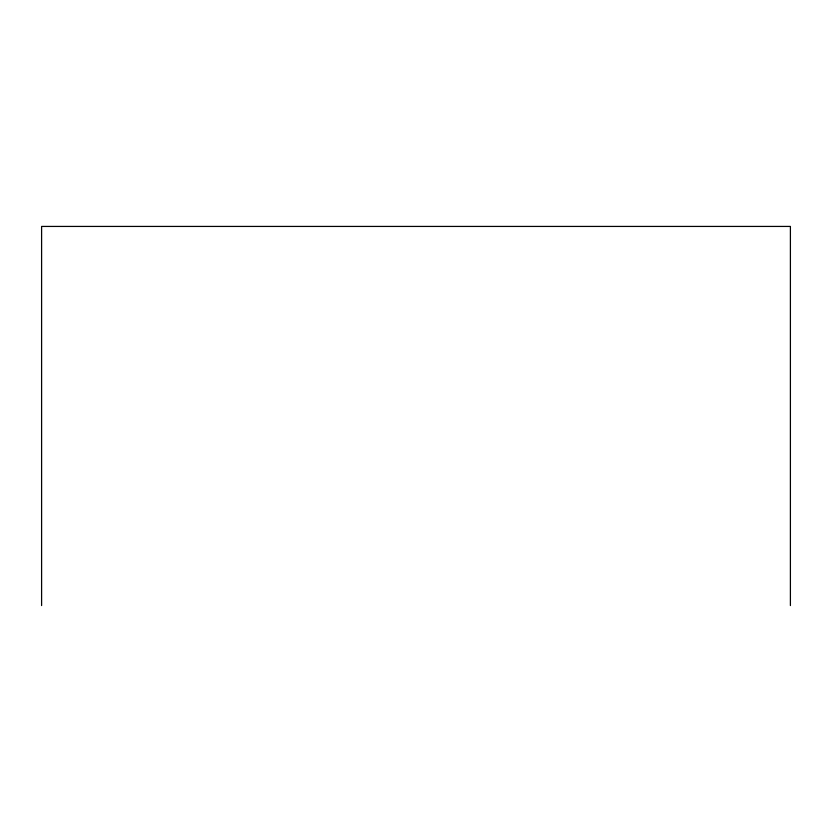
<?xml version="1.0" encoding="UTF-8"?>
<svg xmlns="http://www.w3.org/2000/svg" width="832" height="832" viewBox="0 0 832 832"><rect width="100%" height="100%" fill="white"/><g stroke="black" fill="none" stroke-linecap="round" stroke-linejoin="round"><path stroke-width="1.25" d="M790.4 605.571L790.4 226.429L41.6 226.429L41.6 605.571"/></g></svg>
